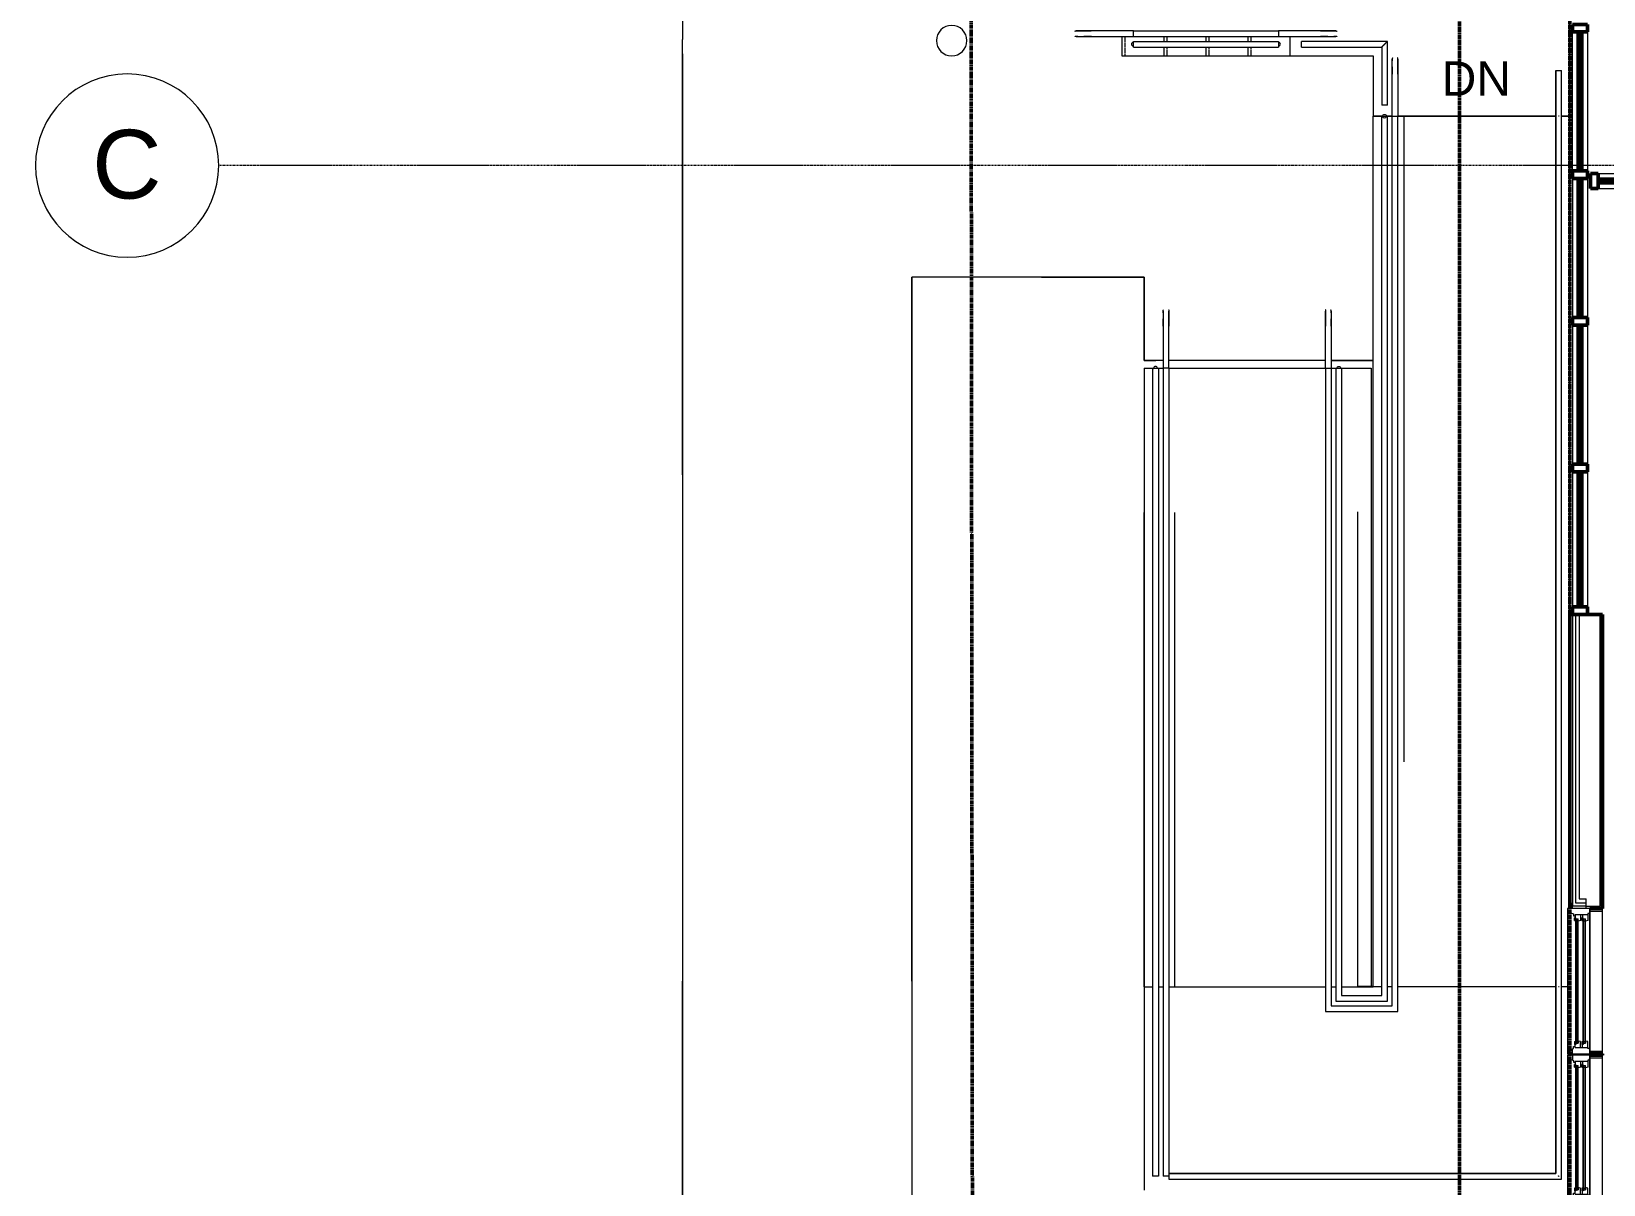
# Model space of a CAD drawing. Header units: inches. Extents: x -4235 to -464, y 9706 to 12463.
# Drawn here: x -4234.8 to -3823, y 11015.3 to 11317.3 of the extents above; entities that cross this region are included whole.
import ezdxf

# ---------------------------------------------------------------- set-up
doc = ezdxf.new("R2010")
doc.units = ezdxf.units.IN
doc.header["$MEASUREMENT"] = 0
for name, pattern in [('Dash 1_16_', [0.125, 0.0625, -0.0625]), ('Double Dash 3_8_', [1, 0.375, -0.125, 0.125, -0.125, 0.125, -0.125]), ('Grid Line 1_2_', [0.875, 0.5, -0.125, 0.125, -0.125]), ('Overhead 1_16_', [0.101562, 0.0625, -0.039062])]:
    doc.linetypes.add(name, pattern=pattern)
for name, color, linetype, lineweight in [('0-1', 7, 'Continuous', 5), ('0-3', 250, 'Continuous', 9), ('A-FLOR-4', 192, 'Continuous', 9), ('A-FLOR-HRAL', 11, 'Continuous', 9), ('A-FLOR-LEVL', 51, 'Continuous', 9), ('A-FLOR-LEVL-TEXT', 2, 'Continuous', 9), ('A-GLAZ-1', 151, 'Continuous', 9), ('A-GLAZ-2', 151, 'Continuous', 20), ('A-GLAZ-CURT', 52, 'Continuous', 9), ('A-GLAZ-CURT-1', 7, 'Continuous', 50), ('A-GLAZ-CURT-2', 52, 'Continuous', 50), ('A-GLAZ-CWMG', 51, 'Continuous', 9), ('A-GLAZ-CWMG-1', 250, 'Continuous', 9), ('A-GLAZ-CWMG-2', 7, 'Continuous', 50), ('A-GLAZ-CWMG-3', 51, 'Continuous', 50), ('A-WALL', 113, 'Continuous', 13), ('A-WALL-5', 113, 'Continuous', 50), ('A-WALL-6', 113, 'Continuous', 9), ('C-PROP-LINE', 91, 'Double Dash 3_8_', 50), ('C-PROP-LINE-1', 91, 'Dash 1_16_', 50), ('C-TOPO-2', 250, 'Continuous', 9), ('E-LITE-EQPM', 33, 'Continuous', 9), ('S-FNDN-2', 32, 'Continuous', 9), ('S-GRID-1', 1, 'Grid Line 1_2_', 9), ('S-GRID-IDEN', 1, 'Continuous', 9), ('S-STRS', 31, 'Continuous', 9), ('S-STRS-5', 31, 'Overhead 1_16_', 9)]:
    doc.layers.add(name, color=color, linetype=linetype, lineweight=lineweight)
doc.styles.add('Arial', font='arial.ttf', dxfattribs={"height": 9})
doc.styles.add('Arial_1', font='arial.ttf', dxfattribs={"height": 18})

# ---------------------------------------------------------------- blocks, each defined once
blk = doc.blocks.new('CTR  - Topography_rvt-1-BACKGROUND - 1ST FLOOR')
at = {"layer": 'C-TOPO-2'}
for p, q in [((-4064.23, 11431.25), (-4064.23, 11315.19)), ((-4064.23, 11431.25), (-4064.23, 11315.19)), ((-4064.23, 11311.45), (-4064.23, 11315.19)), ((-4064.23, 11311.45), (-4064.23, 11315.19)), ((-4064.23, 11311.45), (-4064.23, 11201.19)), ((-4064.23, 11201.19), (-4064.23, 11311.45)), ((-3970.19, 11252.99), (-4004.17, 11252.99)), ((-4004.17, 11201.19), (-4004.17, 11252.99)), ((-3970.19, 11252.99), (-4004.17, 11252.99)), ((-4004.17, 11252.99), (-4004.17, 11201.19)), ((-3970.19, 11252.99), (-3943.32, 11252.99)), ((-3943.32, 11252.99), (-3970.19, 11252.99)), ((-3943.32, 11231.11), (-3943.32, 11252.99)), ((-3943.32, 11252.99), (-3943.32, 11231.11)), ((-3943.32, 11231.11), (-3940.2, 11231.11)), ((-3940.2, 11231.11), (-3943.32, 11231.11)), ((-3938.32, 11231.11), (-3940.2, 11231.11)), ((-3938.32, 11231.11), (-3940.2, 11231.11)), ((-3895.95, 11231.11), (-3936.82, 11231.11)), ((-3895.95, 11231.11), (-3936.82, 11231.11)), ((-3895.82, 11231.11), (-3895.95, 11231.11)), ((-3895.95, 11231.11), (-3895.82, 11231.11)), ((-3883.32, 11231.11), (-3894.33, 11231.11)), ((-3894.33, 11231.11), (-3883.32, 11231.11)), ((-4064.23, 11201.19), (-4064.23, 11072.04)), ((-4064.23, 11201.19), (-4064.23, 11072.04)), ((-4004.17, 11068.59), (-4004.17, 11201.19)), ((-4004.17, 11201.19), (-4004.17, 11068.59)), ((-4064.23, 11072.04), (-4064.23, 11068.64)), ((-4064.23, 11072.04), (-4064.23, 11068.64)), ((-4064.23, 11068.64), (-4064.23, 11068.58)), ((-4064.23, 11068.64), (-4064.23, 11068.58)), ((-4064.23, 11068.58), (-4064.23, 11068.52)), ((-4064.23, 11068.52), (-4064.23, 11068.58)), ((-4064.23, 10787.65), (-4064.23, 11068.52)), ((-4064.23, 11068.52), (-4064.23, 10787.65)), ((-4004.17, 11068.59), (-4004.17, 11068.54)), ((-4004.17, 11068.54), (-4004.17, 11068.59)), ((-4004.17, 11068.54), (-4004.17, 10874.99)), ((-4004.17, 11068.54), (-4004.17, 10874.99))]:
    blk.add_line(p, q, dxfattribs=at)
blk = doc.blocks.new('Rectangular Mullion - 2_ x 4_ - EXTERIOR-2141111-BACKGROUND - 1ST FLOOR')
at = {"layer": 'A-GLAZ-CWMG-2'}
for p, q in [((-2, 2), (0, 2)), ((-2, -2), (-2, 2)), ((0, 2), (0, -2)), ((0, -2), (-2, -2))]:
    blk.add_line(p, q, dxfattribs=at)
blk = doc.blocks.new('System Panel - Glazed-2151387-BACKGROUND - 1ST FLOOR')
at = {"layer": 'A-GLAZ-CURT-1'}
for p, q in [((15.25, 0.5), (-15.25, 0.5)), ((-15.25, 0.5), (-15.25, -0.5)), ((15.25, -0.5), (15.25, 0.5)), ((-15.25, -0.5), (15.25, -0.5))]:
    blk.add_line(p, q, dxfattribs=at)
blk = doc.blocks.new('Rectangular Mullion - 2_ x 4_ - EXTERIOR-1900084-BACKGROUND - 1ST FLOOR')
at = {"layer": 'A-GLAZ-CWMG-1'}
for p, q in [((-3824.41, 11280.16), (-3793.92, 11280.16)), ((-3824.41, 11276.16), (-3793.92, 11276.16))]:
    blk.add_line(p, q, dxfattribs=at)
blk = doc.blocks.new('CTR - 1st Phase - Common Walls_rvt-1-BACKGROUND - 1ST FLOOR')
at = {"layer": '0-3', "extrusion": (0, 0, -1)}
blk.add_blockref('Rectangular Mullion - 2_ x 4_ - EXTERIOR-2141111-BACKGROUND - 1ST FLOOR', (3826.41, 11278.16), dxfattribs=at)
at = {"layer": '0-3'}
blk.add_blockref('Rectangular Mullion - 2_ x 4_ - EXTERIOR-1900084-BACKGROUND - 1ST FLOOR', (0, 0), dxfattribs=at)
at = {"layer": '0-3', "rotation": 180}
blk.add_blockref('System Panel - Glazed-2151387-BACKGROUND - 1ST FLOOR', (-3809.16, 11278.16), dxfattribs=at)
blk = doc.blocks.new('Rectangular Mullion - 2_ x 4_ rectangular-1900521-BACKGROUND - 1ST FLOOR')
at = {"layer": 'A-GLAZ-CWMG'}
for p, q in [((-3831.14, 11201.99), (-3829.64, 11201.99)), ((-3831.14, 11201.99), (-3831.14, 11166.59)), ((-3828.64, 11201.99), (-3827.14, 11201.99)), ((-3827.14, 11201.99), (-3827.14, 11166.59))]:
    blk.add_line(p, q, dxfattribs=at)
blk = doc.blocks.new('Rectangular Mullion - 2_ x 4_ rectangular-2762263-BACKGROUND - 1ST FLOOR')
at = {"layer": 'A-GLAZ-CWMG-3'}
for p, q in [((0, 2), (-2, 2)), ((-2, 2), (-2, -2)), ((0, -2), (0, 2)), ((-2, -2), (0, -2))]:
    blk.add_line(p, q, dxfattribs=at)
blk = doc.blocks.new('System Panel - Glazed-2762264-BACKGROUND - 1ST FLOOR')
at = {"layer": 'A-GLAZ-CURT-2'}
for p, q in [((18.2, 0.5), (-18.2, 0.5)), ((-18.2, 0.5), (-18.2, -0.5)), ((18.2, -0.5), (18.2, 0.5)), ((-18.2, -0.5), (18.2, -0.5))]:
    blk.add_line(p, q, dxfattribs=at)
blk = doc.blocks.new('Rectangular Mullion - 2_ x 4_ rectangular-1900522-BACKGROUND - 1ST FLOOR')
at = {"layer": 'A-GLAZ-CWMG'}
for p, q in [((-3831.14, 11278.79), (-3831.14, 11242.39)), ((-3827.14, 11278.79), (-3827.14, 11242.39))]:
    blk.add_line(p, q, dxfattribs=at)
blk = doc.blocks.new('Window-Double_Hung-Andersen-400_Series-Tilt_Wash - DOUBLE HUNG - COTTAGE - 1ST FLOOR-2889518-BACKGROUND - 1ST FLOOR')
at = {"layer": 'A-GLAZ-1'}
for p, q in [((-16.29, 2.62), (-15.7, 2.62)), ((-16.29, 2.25), (-15.7, 2.25)), ((-16.29, 0.69), (-15.7, 0.69)), ((-16.29, 0.31), (-15.7, 0.31)), ((-15.82, 2.62), (-15.82, 2.25)), ((-15.82, 0.69), (-15.82, 0.31)), ((-15.7, 2.75), (15.7, 2.75)), ((-15.7, 2.62), (15.7, 2.62)), ((-15.7, 2.25), (15.7, 2.25)), ((-15.7, 2.12), (15.7, 2.12)), ((-15.7, 0.81), (15.7, 0.81)), ((-15.7, 0.69), (15.7, 0.69)), ((-15.7, 0.31), (15.7, 0.31)), ((-15.7, 0.19), (15.7, 0.19)), ((16.29, 2.62), (15.7, 2.62)), ((16.29, 2.25), (15.7, 2.25)), ((16.29, 0.69), (15.7, 0.69)), ((16.29, 0.31), (15.7, 0.31)), ((15.82, 2.62), (15.82, 2.25)), ((15.82, 0.69), (15.82, 0.31)), ((18.95, -0.94), (-18.95, -0.94)), ((-18.95, -0.94), (-18.95, -4.31)), ((-18.32, -0.94), (-18.32, -4.31)), ((18.32, -0.94), (18.32, -4.31)), ((18.95, -4.31), (18.95, -0.94)), ((-18.95, -4.31), (18.95, -4.31))]:
    blk.add_line(p, q, dxfattribs=at)
at = {"layer": 'A-GLAZ-2'}
for p, q in [((19.01, 4.94), (-19.01, 4.94)), ((-19.01, 4.94), (-19.01, -0.94)), ((-18.2, 4.94), (-18.2, 4.12)), ((-18.2, 4.12), (-17.92, 4.12)), ((-17.92, 4.12), (-17.61, 3.31)), ((17.92, 4.12), (17.61, 3.31)), ((18.2, 4.12), (17.92, 4.12)), ((18.2, 4.94), (18.2, 4.12)), ((19.01, -0.94), (19.01, 4.94)), ((-19.01, 3.56), (-20.51, 3.56)), ((-17.61, 3.31), (-17.14, 3.31)), ((-17.42, 2.87), (-16.57, 2.87)), ((-17.42, 2.87), (-17.42, -0.44)), ((-17.42, 1.5), (-15.86, 1.5)), ((-17.42, 0.94), (-16.57, 0.94)), ((-17.14, 3.31), (-17.14, 2.87)), ((-15.86, 3.09), (-16.57, 3.09)), ((-16.57, 2.75), (-16.57, 3.09)), ((-15.7, 2.75), (-16.57, 2.75)), ((-15.86, 1.16), (-16.57, 1.16)), ((-16.57, 0.81), (-16.57, 1.16)), ((-15.7, 0.81), (-16.57, 0.81)), ((-16.29, 2.75), (-16.29, 2.12)), ((-15.7, 2.12), (-16.29, 2.12)), ((-16.29, 0.81), (-16.29, 0.19)), ((-15.7, 0.19), (-16.29, 0.19)), ((-15.86, 3.09), (-15.7, 2.75)), ((-15.86, 1.5), (-15.7, 2.12)), ((-15.86, 1.16), (-15.7, 0.81)), ((-15.86, -0.44), (-15.7, 0.19)), ((15.86, 3.09), (15.7, 2.75)), ((15.7, 2.75), (16.57, 2.75)), ((15.7, 2.12), (16.29, 2.12)), ((15.86, 1.5), (15.7, 2.12)), ((15.86, 1.16), (15.7, 0.81)), ((15.7, 0.81), (16.57, 0.81)), ((15.7, 0.19), (16.29, 0.19)), ((15.86, -0.44), (15.7, 0.19)), ((15.86, 3.09), (16.57, 3.09)), ((17.42, 1.5), (15.86, 1.5)), ((15.86, 1.16), (16.57, 1.16)), ((16.29, 2.75), (16.29, 2.12)), ((16.29, 0.81), (16.29, 0.19)), ((16.57, 2.75), (16.57, 3.09)), ((17.42, 2.87), (16.57, 2.87)), ((16.57, 0.81), (16.57, 1.16)), ((17.42, 0.94), (16.57, 0.94)), ((17.14, 3.31), (17.14, 2.87)), ((17.61, 3.31), (17.14, 3.31)), ((17.42, 2.87), (17.42, -0.44)), ((19.01, 3.56), (20.51, 3.56)), ((-19.01, -0.94), (19.01, -0.94)), ((-17.67, -0.66), (-18, -0.94)), ((-17.67, -0.66), (-17.67, -0.44)), ((-17.67, -0.44), (-15.86, -0.44)), ((17.67, -0.44), (15.86, -0.44)), ((17.67, -0.66), (17.67, -0.44)), ((17.67, -0.66), (18, -0.94))]:
    blk.add_line(p, q, dxfattribs=at)
blk = doc.blocks.new('System Panel - Glazed-2762268-BACKGROUND - 1ST FLOOR')
at = {"layer": 'A-GLAZ-CURT-2'}
for p, q in [((17.7, 0.5), (-17.7, 0.5)), ((-17.7, 0.5), (-17.7, -0.5)), ((17.7, -0.5), (17.7, 0.5)), ((-17.7, -0.5), (17.7, -0.5))]:
    blk.add_line(p, q, dxfattribs=at)
blk = doc.blocks.new('Pathway_Cooper_McGraw-Edison _BSC-BRC_Round - Pathway_Cooper_McGraw-Edison _BSC-BRC_Round-2028611-BACKGROUND - 1ST FLOOR')
at = {"layer": 'E-LITE-EQPM'}
for start, end in [(360, 180), (180, 360)]:
    blk.add_arc((0, 0), 4, start, end, dxfattribs=at)
blk = doc.blocks.new('Railing - 1_-2838582-BACKGROUND - 1ST FLOOR')
at = {"layer": 'A-FLOR-HRAL'}
for p, q in [((2, 11), (2, 0)), ((3.5, 0), (3.5, 11))]:
    blk.add_line(p, q, dxfattribs=at)
at = {"layer": 'A-FLOR-HRAL', "flags": 128}
for points in [[(2, 15), (2, 15.03), (2, 15.06), (2.01, 15.09), (2.01, 15.12), (2.01, 15.15), (2.02, 15.18), (2.03, 15.21), (2.04, 15.24), (2.05, 15.26), (2.06, 15.29), (2.07, 15.32), (2.08, 15.35)], [(2, 15), (2, 15), (2, 14.99), (2, 14.97), (2, 14.95), (2, 14.92), (2, 14.89), (2, 14.84), (2, 14.8), (2, 14.74), (2, 14.68), (2, 14.62), (2, 14.55), (2, 14.47), (2, 14.39), (2, 14.3), (2, 14.21), (2, 14.11), (2, 14.01), (2, 13.9), (2, 13.79), (2, 13.67), (2, 13.55), (2, 13.42), (2, 13.29), (2, 13.16), (2, 13.02), (2, 12.89), (2, 12.74), (2, 12.6), (2, 12.45), (2, 12.3), (2, 12.15), (2, 11.99), (2, 11.84), (2, 11.68), (2, 11.52), (2, 11.36), (2, 11.2), (2, 11.04), (2, 11)], [(2, 14.53), (2, 14.6), (2, 14.67), (2, 14.73), (2, 14.78), (2, 14.83), (2, 14.87), (2, 14.91), (2, 14.94), (2, 14.97), (2, 14.98), (2, 14.99), (2, 15), (2, 15)], [(2, 11), (2, 11.16), (2, 11.32), (2, 11.48), (2, 11.64), (2, 11.79), (2, 11.95), (2, 12.11), (2, 12.26), (2, 12.41), (2, 12.56), (2, 12.7), (2, 12.85), (2, 12.94)], [(3.41, 15.35), (3.43, 15.33), (3.44, 15.3), (3.45, 15.27), (3.46, 15.24), (3.47, 15.22), (3.48, 15.19), (3.48, 15.16), (3.49, 15.13), (3.49, 15.1), (3.5, 15.07), (3.5, 15.04), (3.5, 15.01), (3.5, 15)], [(3.5, 11), (3.5, 11.16), (3.5, 11.32), (3.5, 11.48), (3.5, 11.64), (3.5, 11.79), (3.5, 11.95), (3.5, 12.11), (3.5, 12.26), (3.5, 12.41), (3.5, 12.56), (3.5, 12.7), (3.5, 12.85), (3.5, 12.99), (3.5, 13.12), (3.5, 13.26), (3.5, 13.39), (3.5, 13.52), (3.5, 13.64), (3.5, 13.76), (3.5, 13.87), (3.5, 13.98), (3.5, 14.08), (3.5, 14.18), (3.5, 14.28), (3.5, 14.37), (3.5, 14.45), (3.5, 14.53), (3.5, 14.6), (3.5, 14.67), (3.5, 14.73), (3.5, 14.78), (3.5, 14.83), (3.5, 14.87), (3.5, 14.91), (3.5, 14.94), (3.5, 14.97), (3.5, 14.98), (3.5, 14.99), (3.5, 15), (3.5, 15)], [(3.5, 15), (3.5, 15), (3.5, 14.99), (3.5, 14.97), (3.5, 14.95), (3.5, 14.92), (3.5, 14.89), (3.5, 14.84), (3.5, 14.8), (3.5, 14.74), (3.5, 14.68), (3.5, 14.62), (3.5, 14.55), (3.5, 14.47), (3.5, 14.39), (3.5, 14.3), (3.5, 14.21), (3.5, 14.11), (3.5, 14.01), (3.5, 13.9), (3.5, 13.79), (3.5, 13.67), (3.5, 13.55), (3.5, 13.42), (3.5, 13.29), (3.5, 13.16), (3.5, 13.02), (3.5, 12.89), (3.5, 12.74), (3.5, 12.6), (3.5, 12.45), (3.5, 12.3), (3.5, 12.15), (3.5, 11.99), (3.5, 11.84), (3.5, 11.68), (3.5, 11.52), (3.5, 11.36), (3.5, 11.2), (3.5, 11.04)]]:
    blk.add_lwpolyline(points, dxfattribs=at)
at = {"layer": 'A-FLOR-HRAL'}
blk.add_arc((0, 0), 0.5, 360, 180, dxfattribs=at)
blk = doc.blocks.new('Railing - 1_-2838584-BACKGROUND - 1ST FLOOR')
at = {"layer": 'A-FLOR-HRAL'}
for p, q in [((2, 0), (2, -11)), ((3.5, -11), (3.5, 0))]:
    blk.add_line(p, q, dxfattribs=at)
at = {"layer": 'A-FLOR-HRAL', "flags": 128}
for points in [[(2, -11), (2, -11.16), (2, -11.32), (2, -11.48), (2, -11.64), (2, -11.79), (2, -11.95), (2, -12.11), (2, -12.26), (2, -12.41), (2, -12.56), (2, -12.7), (2, -12.85), (2, -12.99), (2, -13.12), (2, -13.26), (2, -13.39), (2, -13.52), (2, -13.64), (2, -13.76), (2, -13.87), (2, -13.98), (2, -14.08), (2, -14.18), (2, -14.28), (2, -14.37), (2, -14.45), (2, -14.53), (2, -14.6), (2, -14.67), (2, -14.73), (2, -14.78), (2, -14.83), (2, -14.87), (2, -14.91), (2, -14.94), (2, -14.97), (2, -14.98), (2, -14.99), (2, -15), (2, -15)], [(2, -12.94), (2, -12.89), (2, -12.74), (2, -12.6), (2, -12.45), (2, -12.3), (2, -12.15), (2, -11.99), (2, -11.84), (2, -11.68), (2, -11.52), (2, -11.36), (2, -11.2), (2, -11.04)], [(3.5, -11), (3.5, -11.16), (3.5, -11.32), (3.5, -11.48), (3.5, -11.64), (3.5, -11.79), (3.5, -11.95), (3.5, -12.11), (3.5, -12.26), (3.5, -12.41), (3.5, -12.56), (3.5, -12.7), (3.5, -12.85), (3.5, -12.99), (3.5, -13.12), (3.5, -13.26), (3.5, -13.39), (3.5, -13.52), (3.5, -13.64), (3.5, -13.76), (3.5, -13.87), (3.5, -13.98), (3.5, -14.08), (3.5, -14.18), (3.5, -14.28), (3.5, -14.37), (3.5, -14.45), (3.5, -14.53), (3.5, -14.6), (3.5, -14.67), (3.5, -14.73), (3.5, -14.78), (3.5, -14.83), (3.5, -14.87), (3.5, -14.91), (3.5, -14.94), (3.5, -14.97), (3.5, -14.98), (3.5, -14.99), (3.5, -15), (3.5, -15)], [(3.5, -15), (3.5, -15), (3.5, -14.99), (3.5, -14.97), (3.5, -14.95), (3.5, -14.92), (3.5, -14.89), (3.5, -14.84), (3.5, -14.8), (3.5, -14.74), (3.5, -14.68), (3.5, -14.62), (3.5, -14.55), (3.5, -14.47), (3.5, -14.39), (3.5, -14.3), (3.5, -14.21), (3.5, -14.11), (3.5, -14.01), (3.5, -13.9), (3.5, -13.79), (3.5, -13.67), (3.5, -13.55), (3.5, -13.42), (3.5, -13.29), (3.5, -13.16), (3.5, -13.02), (3.5, -12.89), (3.5, -12.74), (3.5, -12.6), (3.5, -12.45), (3.5, -12.3), (3.5, -12.15), (3.5, -11.99), (3.5, -11.84), (3.5, -11.68), (3.5, -11.52), (3.5, -11.36), (3.5, -11.2), (3.5, -11.04), (3.5, -11)], [(2, -15), (2, -15), (2, -14.99), (2, -14.97), (2, -14.95), (2, -14.92), (2, -14.89), (2, -14.84), (2, -14.8), (2, -14.74), (2, -14.68), (2, -14.62), (2, -14.55), (2, -14.5)], [(2.07, -15.33), (2.06, -15.3), (2.05, -15.27), (2.04, -15.24), (2.03, -15.22), (2.02, -15.19), (2.02, -15.16), (2.01, -15.13), (2.01, -15.1), (2, -15.07), (2, -15.04), (2, -15.01), (2, -15)], [(3.5, -15), (3.5, -15.03), (3.5, -15.06), (3.49, -15.09), (3.49, -15.12), (3.49, -15.15), (3.48, -15.18), (3.47, -15.21), (3.46, -15.24), (3.45, -15.26), (3.44, -15.29), (3.43, -15.32), (3.42, -15.35)]]:
    blk.add_lwpolyline(points, dxfattribs=at)
at = {"layer": 'A-FLOR-HRAL'}
blk.add_arc((0, 0), 0.5, 180, 360, dxfattribs=at)
blk = doc.blocks.new('Railing - Railing-2756993-BACKGROUND - 1ST FLOOR')
at = {"layer": 'A-FLOR-HRAL'}
for p, q in [((-3946.12, 11317.49), (-3908.12, 11317.49)), ((-3946.12, 11315.99), (-3946.12, 11317.49)), ((-3908.12, 11317.49), (-3908.12, 11315.99)), ((-3946.12, 11315.99), (-3908.12, 11315.99)), ((-3946.12, 11314.74), (-3908.12, 11314.74)), ((-3946.12, 11313.24), (-3946.12, 11314.74)), ((-3946.12, 11313.24), (-3908.12, 11313.24)), ((-3908.12, 11314.74), (-3908.12, 11313.24))]:
    blk.add_line(p, q, dxfattribs=at)
at = {"rotation": 90}
for name, p in [('Railing - 1_-2838582-BACKGROUND - 1ST FLOOR', (-3946.12, 11313.99)), ('Railing - 1_-2838584-BACKGROUND - 1ST FLOOR', (-3908.12, 11313.99))]:
    blk.add_blockref(name, p, dxfattribs=at)
blk = doc.blocks.new('Railing - Railing-2758094-BACKGROUND - 1ST FLOOR')
at = {"layer": 'A-FLOR-HRAL'}
for p, q in [((-3879.57, 11314.74), (-3902.12, 11314.74)), ((-3902.12, 11313.24), (-3902.12, 11314.74)), ((-3902.12, 11313.24), (-3881.07, 11313.24)), ((-3881.07, 11313.24), (-3881.07, 11297.99)), ((-3879.57, 11297.99), (-3879.57, 11314.74)), ((-3879.57, 11297.99), (-3881.07, 11297.99))]:
    blk.add_line(p, q, dxfattribs=at)
blk.add_open_spline([(-3881.07, 11313.24), (-3881.07, 11313.24), (-3881.06, 11313.25), (-3881.02, 11313.29), (-3880.98, 11313.34), (-3880.93, 11313.38), (-3880.89, 11313.43), (-3880.84, 11313.47), (-3880.78, 11313.53), (-3880.71, 11313.6), (-3880.66, 11313.66), (-3880.61, 11313.7), (-3880.56, 11313.75), (-3880.52, 11313.8), (-3880.47, 11313.84), (-3880.42, 11313.89), (-3880.37, 11313.94), (-3880.32, 11313.99), (-3880.27, 11314.04), (-3880.23, 11314.09), (-3880.18, 11314.14), (-3880.13, 11314.18), (-3880.08, 11314.23), (-3880.04, 11314.28), (-3879.99, 11314.32), (-3879.95, 11314.36), (-3879.91, 11314.41), (-3879.85, 11314.46), (-3879.8, 11314.51), (-3879.76, 11314.55), (-3879.72, 11314.6), (-3879.67, 11314.64), (-3879.63, 11314.68), (-3879.59, 11314.73), (-3879.57, 11314.74), (-3879.57, 11314.74)], degree=3, knots=[0, 0, 0, 0, 0.083333, 0.125, 0.166667, 0.208333, 0.229167, 0.25, 0.291667, 0.333333, 0.354167, 0.375, 0.395833, 0.416667, 0.4375, 0.458333, 0.479167, 0.5, 0.520833, 0.541667, 0.5625, 0.583333, 0.604167, 0.625, 0.645833, 0.666667, 0.6875, 0.708333, 0.75, 0.770833, 0.791667, 0.833333, 0.875, 0.916667, 1, 1, 1, 1], dxfattribs=at)
blk = doc.blocks.new('Railing - 1_-2753954-BACKGROUND - 1ST FLOOR')
at = {"layer": 'A-FLOR-HRAL'}
for p, q in [((2, 11), (2, 0)), ((3.5, 0), (3.5, 11)), ((2.75, 0), (2, 0)), ((3.5, 0), (2.75, 0))]:
    blk.add_line(p, q, dxfattribs=at)
at = {"layer": 'A-FLOR-HRAL', "flags": 128}
for points in [[(2, 15), (2, 15.03), (2, 15.06), (2.01, 15.09), (2.01, 15.12), (2.01, 15.15), (2.02, 15.18), (2.03, 15.21), (2.04, 15.24), (2.05, 15.26), (2.06, 15.29), (2.07, 15.32), (2.08, 15.35)], [(2, 15), (2, 15), (2, 14.99), (2, 14.97), (2, 14.95), (2, 14.92), (2, 14.89), (2, 14.84), (2, 14.8), (2, 14.74), (2, 14.68), (2, 14.62), (2, 14.55), (2, 14.47), (2, 14.39), (2, 14.3), (2, 14.21), (2, 14.11), (2, 14.01), (2, 13.9), (2, 13.79), (2, 13.67), (2, 13.55), (2, 13.42), (2, 13.29), (2, 13.16), (2, 13.02), (2, 12.89), (2, 12.74), (2, 12.6), (2, 12.45), (2, 12.3), (2, 12.15), (2, 11.99), (2, 11.84), (2, 11.68), (2, 11.52), (2, 11.36), (2, 11.2), (2, 11.04), (2, 11)], [(2, 14.53), (2, 14.6), (2, 14.67), (2, 14.73), (2, 14.78), (2, 14.83), (2, 14.87), (2, 14.91), (2, 14.94), (2, 14.97), (2, 14.98), (2, 14.99), (2, 15), (2, 15)], [(2, 11), (2, 11.16), (2, 11.32), (2, 11.48), (2, 11.64), (2, 11.79), (2, 11.95), (2, 12.11), (2, 12.26), (2, 12.41), (2, 12.56), (2, 12.7), (2, 12.85), (2, 12.94)], [(3.41, 15.35), (3.43, 15.33), (3.44, 15.3), (3.45, 15.27), (3.46, 15.24), (3.47, 15.22), (3.48, 15.19), (3.48, 15.16), (3.49, 15.13), (3.49, 15.1), (3.5, 15.07), (3.5, 15.04), (3.5, 15.01), (3.5, 15)], [(3.5, 11), (3.5, 11.16), (3.5, 11.32), (3.5, 11.48), (3.5, 11.64), (3.5, 11.79), (3.5, 11.95), (3.5, 12.11), (3.5, 12.26), (3.5, 12.41), (3.5, 12.56), (3.5, 12.7), (3.5, 12.85), (3.5, 12.99), (3.5, 13.12), (3.5, 13.26), (3.5, 13.39), (3.5, 13.52), (3.5, 13.64), (3.5, 13.76), (3.5, 13.87), (3.5, 13.98), (3.5, 14.08), (3.5, 14.18), (3.5, 14.28), (3.5, 14.37), (3.5, 14.45), (3.5, 14.53), (3.5, 14.6), (3.5, 14.67), (3.5, 14.73), (3.5, 14.78), (3.5, 14.83), (3.5, 14.87), (3.5, 14.91), (3.5, 14.94), (3.5, 14.97), (3.5, 14.98), (3.5, 14.99), (3.5, 15), (3.5, 15)], [(3.5, 15), (3.5, 15), (3.5, 14.99), (3.5, 14.97), (3.5, 14.95), (3.5, 14.92), (3.5, 14.89), (3.5, 14.84), (3.5, 14.8), (3.5, 14.74), (3.5, 14.68), (3.5, 14.62), (3.5, 14.55), (3.5, 14.47), (3.5, 14.39), (3.5, 14.3), (3.5, 14.21), (3.5, 14.11)], [(3.5, 14.09), (3.5, 14.01), (3.5, 13.9), (3.5, 13.79), (3.5, 13.67), (3.5, 13.55), (3.5, 13.42), (3.5, 13.29), (3.5, 13.16), (3.5, 13.02), (3.5, 12.89), (3.5, 12.74), (3.5, 12.6), (3.5, 12.45), (3.5, 12.3), (3.5, 12.15), (3.5, 11.99), (3.5, 11.84), (3.5, 11.68), (3.5, 11.52), (3.5, 11.36), (3.5, 11.2), (3.5, 11.04)]]:
    blk.add_lwpolyline(points, dxfattribs=at)
at = {"layer": 'A-FLOR-HRAL'}
for start, end in [(360, 180), (180, 197.3351), (342.6649, 360)]:
    blk.add_arc((0, 0), 0.5, start, end, dxfattribs=at)
blk = doc.blocks.new('Railing - Railing-2760358-BACKGROUND - 1ST FLOOR')
at = {"layer": 'A-FLOR-HRAL'}
for p, q in [((-3941.07, 11229.11), (-3939.57, 11229.11)), ((-3941.07, 11229.11), (-3941.07, 11067.11)), ((-3939.57, 11229.11), (-3939.57, 11067.11)), ((-3938.32, 11229.11), (-3938.32, 11067.11)), ((-3936.82, 11229.11), (-3936.82, 11067.11)), ((-3941.07, 11067.11), (-3941.07, 11017.49)), ((-3939.57, 11067.11), (-3939.57, 11017.49)), ((-3938.32, 11067.11), (-3938.32, 11017.49)), ((-3936.82, 11067.11), (-3936.82, 11017.49)), ((-3939.57, 11017.49), (-3941.07, 11017.49)), ((-3936.82, 11017.49), (-3938.32, 11017.49))]:
    blk.add_line(p, q, dxfattribs=at)
blk.add_blockref('Railing - 1_-2753954-BACKGROUND - 1ST FLOOR', (-3940.32, 11229.11))
blk = doc.blocks.new('Railing - 1_-2749081-BACKGROUND - 1ST FLOOR')
at = {"layer": 'A-FLOR-HRAL'}
for p, q in [((2, 0), (2, -11)), ((2, 0), (2.75, 0)), ((2.75, 0), (3.5, 0)), ((3.5, -11), (3.5, 0))]:
    blk.add_line(p, q, dxfattribs=at)
at = {"layer": 'A-FLOR-HRAL', "flags": 128}
for points in [[(2, -11), (2, -11.16), (2, -11.32), (2, -11.48), (2, -11.64), (2, -11.79), (2, -11.95), (2, -12.11), (2, -12.26), (2, -12.41), (2, -12.56), (2, -12.7), (2, -12.85), (2, -12.99), (2, -13.12), (2, -13.26), (2, -13.39), (2, -13.52), (2, -13.64), (2, -13.76), (2, -13.87), (2, -13.98), (2, -14.08), (2, -14.18), (2, -14.28), (2, -14.37), (2, -14.45), (2, -14.53), (2, -14.6), (2, -14.67), (2, -14.73), (2, -14.78), (2, -14.83), (2, -14.87), (2, -14.91), (2, -14.94), (2, -14.97), (2, -14.98), (2, -14.99), (2, -15), (2, -15)], [(2, -12.94), (2, -12.89), (2, -12.74), (2, -12.6), (2, -12.45), (2, -12.3), (2, -12.15), (2, -11.99), (2, -11.84), (2, -11.68), (2, -11.52), (2, -11.36), (2, -11.2), (2, -11.04)], [(3.5, -11), (3.5, -11.16), (3.5, -11.32), (3.5, -11.48), (3.5, -11.64), (3.5, -11.79), (3.5, -11.95), (3.5, -12.11), (3.5, -12.26), (3.5, -12.41), (3.5, -12.56), (3.5, -12.7), (3.5, -12.85), (3.5, -12.99), (3.5, -13.12), (3.5, -13.26), (3.5, -13.39), (3.5, -13.52), (3.5, -13.64), (3.5, -13.76), (3.5, -13.87), (3.5, -13.98), (3.5, -14.08), (3.5, -14.18), (3.5, -14.28), (3.5, -14.37), (3.5, -14.45), (3.5, -14.53), (3.5, -14.6), (3.5, -14.67), (3.5, -14.73), (3.5, -14.78), (3.5, -14.83), (3.5, -14.87), (3.5, -14.91), (3.5, -14.94), (3.5, -14.97), (3.5, -14.98), (3.5, -14.99), (3.5, -15), (3.5, -15)], [(3.5, -15), (3.5, -15), (3.5, -14.99), (3.5, -14.97), (3.5, -14.95), (3.5, -14.92), (3.5, -14.89), (3.5, -14.84), (3.5, -14.8), (3.5, -14.74), (3.5, -14.68), (3.5, -14.62), (3.5, -14.55), (3.5, -14.47), (3.5, -14.39), (3.5, -14.3), (3.5, -14.21), (3.5, -14.11), (3.5, -14.01), (3.5, -13.9), (3.5, -13.79), (3.5, -13.67), (3.5, -13.55), (3.5, -13.42), (3.5, -13.29), (3.5, -13.16), (3.5, -13.02), (3.5, -12.89), (3.5, -12.74), (3.5, -12.6), (3.5, -12.45), (3.5, -12.3), (3.5, -12.15), (3.5, -11.99), (3.5, -11.84), (3.5, -11.68), (3.5, -11.52), (3.5, -11.36), (3.5, -11.2), (3.5, -11.04), (3.5, -11)], [(2, -15), (2, -15), (2, -14.99), (2, -14.97), (2, -14.95), (2, -14.92), (2, -14.89), (2, -14.84), (2, -14.8), (2, -14.74), (2, -14.68), (2, -14.62), (2, -14.55), (2, -14.5)], [(2.07, -15.33), (2.06, -15.3), (2.05, -15.27), (2.04, -15.24), (2.03, -15.22), (2.02, -15.19), (2.02, -15.16), (2.01, -15.13), (2.01, -15.1), (2, -15.07), (2, -15.04), (2, -15.01), (2, -15)], [(3.5, -15), (3.5, -15.03), (3.5, -15.06), (3.49, -15.09), (3.49, -15.12), (3.49, -15.15), (3.48, -15.18), (3.47, -15.21), (3.46, -15.24), (3.45, -15.26), (3.44, -15.29), (3.43, -15.32), (3.42, -15.35)]]:
    blk.add_lwpolyline(points, dxfattribs=at)
at = {"layer": 'A-FLOR-HRAL'}
for start, end in [(360, 180), (180, 360)]:
    blk.add_arc((0, 0), 0.5, start, end, dxfattribs=at)
blk = doc.blocks.new('Railing - Railing-2760362-BACKGROUND - 1ST FLOOR')
at = {"layer": 'A-FLOR-HRAL'}
for p, q in [((-3881.07, 11295.11), (-3879.57, 11295.11)), ((-3881.07, 11067.11), (-3881.07, 11295.11)), ((-3879.57, 11067.11), (-3879.57, 11295.11)), ((-3878.32, 11067.11), (-3878.32, 11295.11)), ((-3876.82, 11067.11), (-3876.82, 11295.11)), ((-3895.82, 11229.11), (-3895.82, 11067.11)), ((-3894.32, 11229.11), (-3894.32, 11067.11)), ((-3893.07, 11229.11), (-3891.57, 11229.11)), ((-3893.07, 11229.11), (-3893.07, 11067.11)), ((-3891.57, 11229.11), (-3891.57, 11067.11)), ((-3895.82, 11067.11), (-3895.82, 11060.61)), ((-3894.32, 11067.11), (-3894.32, 11062.11)), ((-3893.07, 11067.11), (-3893.07, 11063.36)), ((-3891.57, 11067.11), (-3891.57, 11064.86)), ((-3881.07, 11064.86), (-3881.07, 11067.11)), ((-3879.57, 11063.36), (-3879.57, 11067.11)), ((-3878.32, 11062.11), (-3878.32, 11067.11)), ((-3876.82, 11060.61), (-3876.82, 11067.11)), ((-3894.32, 11062.11), (-3878.32, 11062.11)), ((-3893.07, 11063.36), (-3879.57, 11063.36)), ((-3891.57, 11064.86), (-3881.07, 11064.86)), ((-3895.82, 11060.61), (-3876.82, 11060.61))]:
    blk.add_line(p, q, dxfattribs=at)
at = {"extrusion": (0, 0, -1), "zscale": -1, "rotation": 180}
blk.add_blockref('Railing - 1_-2749081-BACKGROUND - 1ST FLOOR', (3880.32, 11295.11), dxfattribs=at)
at = {"extrusion": (0, 0, -1), "zscale": -1}
blk.add_blockref('Railing - 1_-2753954-BACKGROUND - 1ST FLOOR', (3892.32, 11229.11), dxfattribs=at)
blk = doc.blocks.new('Top Rail Type - Top Rail_Internal_-2760760-BACKGROUND - 1ST FLOOR')
at = {"layer": 'A-FLOR-HRAL'}
for p, q in [((-3835.45, 11307.11), (-3835.45, 11295.15)), ((-3834.79, 11307.11), (-3834.61, 11307.11)), ((-3833.95, 11295.15), (-3833.95, 11307.11)), ((-3835.45, 11295.15), (-3835.45, 11067.15)), ((-3833.95, 11067.15), (-3833.95, 11295.15)), ((-3835.45, 11067.15), (-3835.45, 11018.24)), ((-3833.95, 11016.74), (-3833.95, 11067.15)), ((-3835.45, 11018.24), (-3936.82, 11018.24)), ((-3936.82, 11017.4), (-3936.82, 11017.58)), ((-3936.82, 11016.74), (-3833.95, 11016.74))]:
    blk.add_line(p, q, dxfattribs=at)
for points in [[(-3834.61, 11295.11), (-3834.64, 11295.11), (-3834.7, 11295.11), (-3834.76, 11295.11), (-3834.79, 11295.11)], [(-3834.61, 11067.11), (-3834.64, 11067.11), (-3834.7, 11067.11), (-3834.76, 11067.11), (-3834.79, 11067.11)]]:
    blk.add_open_spline(points, degree=3, dxfattribs=at)
blk.add_open_spline([(-3834.61, 11017.4), (-3834.62, 11017.41), (-3834.65, 11017.44), (-3834.7, 11017.49), (-3834.75, 11017.54), (-3834.78, 11017.57), (-3834.79, 11017.58)], degree=3, knots=[0.46086968, 0.46086968, 0.46086968, 0.46086968, 0.47916667, 0.5, 0.52083333, 0.53913032, 0.53913032, 0.53913032, 0.53913032], dxfattribs=at)
blk = doc.blocks.new('Top Rail Type - Top Rail_Internal_-V27-BACKGROUND - 1ST FLOOR')
at = {"layer": 'A-FLOR-HRAL'}
for p, q in [((-3835.45, 11307.11), (-3833.95, 11307.11)), ((-3835.45, 11295.11), (-3835.45, 11307.11)), ((-3833.95, 11295.11), (-3833.95, 11307.11)), ((-3835.45, 11067.11), (-3835.45, 11295.11)), ((-3833.95, 11067.11), (-3833.95, 11295.11)), ((-3835.45, 11018.24), (-3835.45, 11067.11)), ((-3833.95, 11016.74), (-3833.95, 11067.11)), ((-3936.82, 11018.24), (-3936.82, 11016.74)), ((-3936.82, 11018.24), (-3835.45, 11018.24)), ((-3936.82, 11016.74), (-3833.95, 11016.74))]:
    blk.add_line(p, q, dxfattribs=at)
blk = doc.blocks.new('System Panel - Glazed-2762269-BACKGROUND - 1ST FLOOR')
at = {"layer": 'A-GLAZ-CURT-2'}
for p, q in [((18.2, 0.5), (-18.2, 0.5)), ((-18.2, 0.5), (-18.2, -0.5)), ((18.2, -0.5), (18.2, 0.5)), ((-18.2, -0.5), (18.2, -0.5))]:
    blk.add_line(p, q, dxfattribs=at)
blk = doc.blocks.new('Rectangular Mullion - 2_ x 4_ rectangular-2762162-BACKGROUND - 1ST FLOOR')
at = {"layer": 'A-GLAZ-CWMG'}
for p, q in [((-3831.14, 11280.79), (-3831.14, 11317.19)), ((-3827.14, 11317.19), (-3827.14, 11280.79))]:
    blk.add_line(p, q, dxfattribs=at)
blk = doc.blocks.new('Rectangular Mullion - 2_ x 4_ rectangular-2762260-BACKGROUND - 1ST FLOOR')
at = {"layer": 'A-GLAZ-CWMG-3'}
for p, q in [((-1, 2), (1, 2)), ((-1, -2), (-1, 2)), ((1, 2), (1, -2)), ((1, -2), (-1, -2))]:
    blk.add_line(p, q, dxfattribs=at)
blk = doc.blocks.new('Rectangular Mullion - 2_ x 4_ rectangular-2762261-BACKGROUND - 1ST FLOOR')
at = {"layer": 'A-GLAZ-CWMG-3'}
for p, q in [((-1, 2), (1, 2)), ((-1, -2), (-1, 2)), ((1, 2), (1, -2)), ((1, -2), (-1, -2))]:
    blk.add_line(p, q, dxfattribs=at)
blk = doc.blocks.new('Family - ___-1878357-BACKGROUND - 1ST FLOOR')
at = {"layer": 'C-PROP-LINE'}
blk.add_line((-3989.42, 12089.69), (-3987.26, 10009.09), dxfattribs=at)
blk = doc.blocks.new('Family - ___-2835860-BACKGROUND - 1ST FLOOR')
at = {"layer": 'C-PROP-LINE-1'}
blk.add_line((-3860.72, 9980.19), (-3860.72, 11434.39), dxfattribs=at)
blk = doc.blocks.new('Family - ___-2835903-BACKGROUND - 1ST FLOOR')
at = {"layer": 'C-PROP-LINE-1'}
blk.add_line((-3831.82, 10009.09), (-3831.82, 12089.69), dxfattribs=at)
blk = doc.blocks.new('Family - ___-2835932-BACKGROUND - 1ST FLOOR')
at = {"layer": 'C-PROP-LINE-1'}
blk.add_line((-3860.72, 9980.19), (-3860.72, 12118.59), dxfattribs=at)
blk = doc.blocks.new('Grid - Grid Head - Circle-50561-BACKGROUND - 1ST FLOOR')
at = {"layer": 'S-GRID-IDEN'}
for start, end in [(360, 180), (180, 360)]:
    blk.add_arc((0, 0), 0.25, start, end, dxfattribs=at)

msp = doc.modelspace()

# ---------------------------------------------------------------- linework, layer by layer
at = {"layer": 'A-FLOR-4'}
for p, q in [((-3905.12, 11315.99), (-3905.12, 11310.99)), ((-3905.12, 11310.99), (-3883.32, 11310.99)), ((-3883.32, 11310.99), (-3883.32, 11295.11)), ((-3883.32, 11295.11), (-3881.07, 11295.11)), ((-3879.57, 11295.11), (-3878.32, 11295.11)), ((-3876.82, 11295.11), (-3835.45, 11295.11)), ((-3833.95, 11295.11), (-3831.82, 11295.11))]:
    msp.add_line(p, q, dxfattribs=at)
at = {"layer": 'A-FLOR-LEVL'}
for p, q in [((-3881.07, 11295.11), (-3883.32, 11295.11)), ((-3883.32, 11067.11), (-3883.32, 11295.11)), ((-3878.32, 11295.11), (-3879.57, 11295.11)), ((-3835.45, 11295.11), (-3876.82, 11295.11)), ((-3831.14, 11295.11), (-3833.95, 11295.11)), ((-3943.32, 11229.11), (-3941.07, 11229.11)), ((-3943.32, 11229.11), (-3943.32, 11067.11)), ((-3939.57, 11229.11), (-3938.32, 11229.11)), ((-3936.82, 11229.11), (-3895.82, 11229.11)), ((-3894.32, 11229.11), (-3893.07, 11229.11)), ((-3891.57, 11229.11), (-3883.82, 11229.11)), ((-3883.82, 11229.11), (-3883.82, 11067.11)), ((-3943.32, 11067.11), (-3941.07, 11067.11)), ((-3943.32, 11067.11), (-3943.32, 11013.86)), ((-3939.57, 11067.11), (-3938.32, 11067.11)), ((-3936.82, 11067.11), (-3895.82, 11067.11)), ((-3894.32, 11067.11), (-3893.07, 11067.11)), ((-3891.57, 11067.11), (-3883.82, 11067.11)), ((-3883.82, 11067.11), (-3883.32, 11067.11)), ((-3881.07, 11067.11), (-3883.32, 11067.11)), ((-3878.32, 11067.11), (-3879.57, 11067.11)), ((-3835.45, 11067.11), (-3876.82, 11067.11)), ((-3832.45, 11067.11), (-3833.95, 11067.11))]:
    msp.add_line(p, q, dxfattribs=at)
at = {"layer": 'A-WALL'}
msp.add_line((-3827.51, 11049.58), (-3827.51, 11049.2), dxfattribs=at)
at = {"layer": 'A-WALL-5'}
for p, q in [((-3831.82, 11164.59), (-3831.82, 11087.6)), ((-3823.2, 11164.59), (-3831.82, 11164.59)), ((-3823.2, 11087.6), (-3823.2, 11164.59)), ((-3826.57, 11087.6), (-3823.2, 11087.6)), ((-3831.82, 11049.58), (-3831.82, 11049.2)), ((-3823.2, 11049.58), (-3826.57, 11049.58)), ((-3826.57, 11049.2), (-3823.2, 11049.2)), ((-3823.2, 11049.2), (-3823.2, 11049.58))]:
    msp.add_line(p, q, dxfattribs=at)
at = {"layer": 'A-WALL-6'}
for p, q in [((-3831.82, 11164.59), (-3831.82, 11394.99)), ((-3831.07, 11164.59), (-3831.07, 11088.35)), ((-3830.32, 11164.59), (-3830.32, 11089.1)), ((-3829.32, 11164.59), (-3829.32, 11090.1)), ((-3823.82, 11088.23), (-3823.82, 11164.59)), ((-3829.32, 11090.1), (-3827.51, 11090.1)), ((-3827.51, 11087.6), (-3827.51, 11090.1)), ((-3831.07, 11088.35), (-3827.51, 11088.35)), ((-3830.32, 11089.1), (-3827.51, 11089.1)), ((-3827.51, 11088.23), (-3823.82, 11088.23)), ((-3823.2, 11087.6), (-3823.2, 11087.54)), ((-3823.2, 11049.64), (-3823.2, 11049.58)), ((-3823.2, 11049.2), (-3823.2, 11049.14))]:
    msp.add_line(p, q, dxfattribs=at)
at = {"layer": 'S-FNDN-2'}
for p, q in [((-3883.32, 11125.99), (-3883.32, 11295.11)), ((-3875.32, 11295.11), (-3875.32, 11125.99)), ((-3943.32, 11067.11), (-3943.32, 11191.34)), ((-3935.32, 11191.34), (-3935.32, 11067.11)), ((-3887.32, 11067.11), (-3887.32, 11191.54)), ((-3887.32, 11067.28), (-3883.32, 11067.28))]:
    msp.add_line(p, q, dxfattribs=at)
at = {"layer": 'S-GRID-1'}
msp.add_line((-464.45, 11282.19), (-4185.7, 11282.19), dxfattribs=at)
at = {"layer": 'S-STRS'}
for p, q in [((-3949.12, 11316), (-3949.12, 11310.99)), ((-3938.12, 11315.99), (-3938.12, 11314.74)), ((-3938.12, 11313.24), (-3938.12, 11310.99)), ((-3927.12, 11315.99), (-3927.12, 11314.74)), ((-3927.12, 11313.24), (-3927.12, 11310.99)), ((-3916.12, 11315.99), (-3916.12, 11314.74)), ((-3916.12, 11313.24), (-3916.12, 11310.99)), ((-3905.12, 11315.99), (-3905.12, 11310.99)), ((-3949.12, 11310.99), (-3938.12, 11310.99)), ((-3938.12, 11310.99), (-3927.12, 11310.99)), ((-3927.12, 11310.99), (-3916.12, 11310.99)), ((-3916.12, 11310.99), (-3905.12, 11310.99))]:
    msp.add_line(p, q, dxfattribs=at)
at = {"layer": 'S-STRS-5'}
for p, q in [((-3948.37, 11315.99), (-3948.37, 11310.99)), ((-3937.37, 11315.99), (-3937.37, 11314.74)), ((-3937.37, 11313.24), (-3937.37, 11310.99)), ((-3926.37, 11315.99), (-3926.37, 11314.74)), ((-3926.37, 11313.24), (-3926.37, 11310.99)), ((-3915.37, 11315.99), (-3915.37, 11314.74)), ((-3915.37, 11313.24), (-3915.37, 11310.99))]:
    msp.add_line(p, q, dxfattribs=at)

# ---------------------------------------------------------------- block references
at = {"layer": '0-1'}
for name in ['CTR  - Topography_rvt-1-BACKGROUND - 1ST FLOOR', 'CTR - 1st Phase - Common Walls_rvt-1-BACKGROUND - 1ST FLOOR']:
    msp.add_blockref(name, (0, 0), dxfattribs=at)
at = {"layer": 'A-FLOR-HRAL'}
for name in ['Railing - Railing-2756993-BACKGROUND - 1ST FLOOR', 'Railing - Railing-2758094-BACKGROUND - 1ST FLOOR', 'Railing - Railing-2760362-BACKGROUND - 1ST FLOOR', 'Top Rail Type - Top Rail_Internal_-2760760-BACKGROUND - 1ST FLOOR', 'Top Rail Type - Top Rail_Internal_-V27-BACKGROUND - 1ST FLOOR', 'Railing - Railing-2760358-BACKGROUND - 1ST FLOOR']:
    msp.add_blockref(name, (0, 0), dxfattribs=at)
at = {"layer": 'A-GLAZ-1', "rotation": 89.99999999999885}
for p in [(-3827.51, 11068.59), (-3827.51, 11030.19)]:
    msp.add_blockref('Window-Double_Hung-Andersen-400_Series-Tilt_Wash - DOUBLE HUNG - COTTAGE - 1ST FLOOR-2889518-BACKGROUND - 1ST FLOOR', p, dxfattribs=at)
at = {"layer": 'A-GLAZ-CURT', "rotation": 89.99999999999899}
for name, p in [('System Panel - Glazed-2762269-BACKGROUND - 1ST FLOOR', (-3829.14, 11298.99)), ('System Panel - Glazed-2762264-BACKGROUND - 1ST FLOOR', (-3829.14, 11260.59)), ('System Panel - Glazed-2762264-BACKGROUND - 1ST FLOOR', (-3829.14, 11222.19)), ('System Panel - Glazed-2762268-BACKGROUND - 1ST FLOOR', (-3829.14, 11184.29))]:
    msp.add_blockref(name, p, dxfattribs=at)
at = {"layer": 'A-GLAZ-CWMG', "extrusion": (0, 0, -1), "rotation": 90.00000000000101}
for name, p in [('Rectangular Mullion - 2_ x 4_ rectangular-2762261-BACKGROUND - 1ST FLOOR', (3829.14, 11318.19)), ('Rectangular Mullion - 2_ x 4_ rectangular-2762261-BACKGROUND - 1ST FLOOR', (3829.14, 11279.79)), ('Rectangular Mullion - 2_ x 4_ rectangular-2762260-BACKGROUND - 1ST FLOOR', (3829.14, 11241.39)), ('Rectangular Mullion - 2_ x 4_ rectangular-2762260-BACKGROUND - 1ST FLOOR', (3829.14, 11202.99))]:
    msp.add_blockref(name, p, dxfattribs=at)
at = {"layer": 'A-GLAZ-CWMG'}
for name, p in [('Rectangular Mullion - 2_ x 4_ rectangular-2762162-BACKGROUND - 1ST FLOOR', (0, 0)), ('Rectangular Mullion - 2_ x 4_ rectangular-1900522-BACKGROUND - 1ST FLOOR', (0, 0)), ('Rectangular Mullion - 2_ x 4_ rectangular-1900522-BACKGROUND - 1ST FLOOR', (0, -38.4)), ('Rectangular Mullion - 2_ x 4_ rectangular-1900521-BACKGROUND - 1ST FLOOR', (0, 0))]:
    msp.add_blockref(name, p, dxfattribs=at)
at = {"layer": 'A-GLAZ-CWMG', "rotation": 269.999999999999}
msp.add_blockref('Rectangular Mullion - 2_ x 4_ rectangular-2762263-BACKGROUND - 1ST FLOOR', (-3829.14, 11164.59), dxfattribs=at)
at = {"layer": 'C-PROP-LINE-1'}
msp.add_blockref('Family - ___-2835903-BACKGROUND - 1ST FLOOR', (0, 0), dxfattribs=at)
at = {"layer": 'E-LITE-EQPM'}
msp.add_blockref('Pathway_Cooper_McGraw-Edison _BSC-BRC_Round - Pathway_Cooper_McGraw-Edison _BSC-BRC_Round-2028611-BACKGROUND - 1ST FLOOR', (-3993.72, 11314.93), dxfattribs=at)
at = {"layer": 'S-GRID-IDEN', "xscale": 95.99999999999994, "yscale": 95.99999999999994, "zscale": 95.99999999999994, "rotation": 89.99999999999987}
msp.add_blockref('Grid - Grid Head - Circle-50561-BACKGROUND - 1ST FLOOR', (-4209.7, 11282.19), dxfattribs=at)

# ---------------------------------------------------------------- texts
at = {"layer": 'S-GRID-IDEN', "insert": (-4218.86, 11291.57), "char_height": 18, "width": 22.119, "attachment_point": 1, "style": 'Arial_1'}
msp.add_mtext('C', dxfattribs=at)

# ---------------------------------------------------------------- next in the draw order: texts
at = {"layer": 'A-FLOR-LEVL-TEXT', "insert": (-3865.36, 11309.48), "char_height": 9, "width": 21.6986, "attachment_point": 1, "line_spacing_factor": 0.941778, "style": 'Arial', "bg_fill": 3, "box_fill_scale": 1.25, "bg_fill_color": 256, "bg_fill_true_color": 13158600, "bg_fill_transparency": 0}
msp.add_mtext('DN', dxfattribs=at)

# ---------------------------------------------------------------- next in the draw order: block references
at = {"layer": 'C-PROP-LINE'}
msp.add_blockref('Family - ___-1878357-BACKGROUND - 1ST FLOOR', (0, 0), dxfattribs=at)
at = {"layer": 'C-PROP-LINE-1'}
for name in ['Family - ___-2835860-BACKGROUND - 1ST FLOOR', 'Family - ___-2835932-BACKGROUND - 1ST FLOOR']:
    msp.add_blockref(name, (0, 0), dxfattribs=at)

doc.saveas('drawing.dxf')
